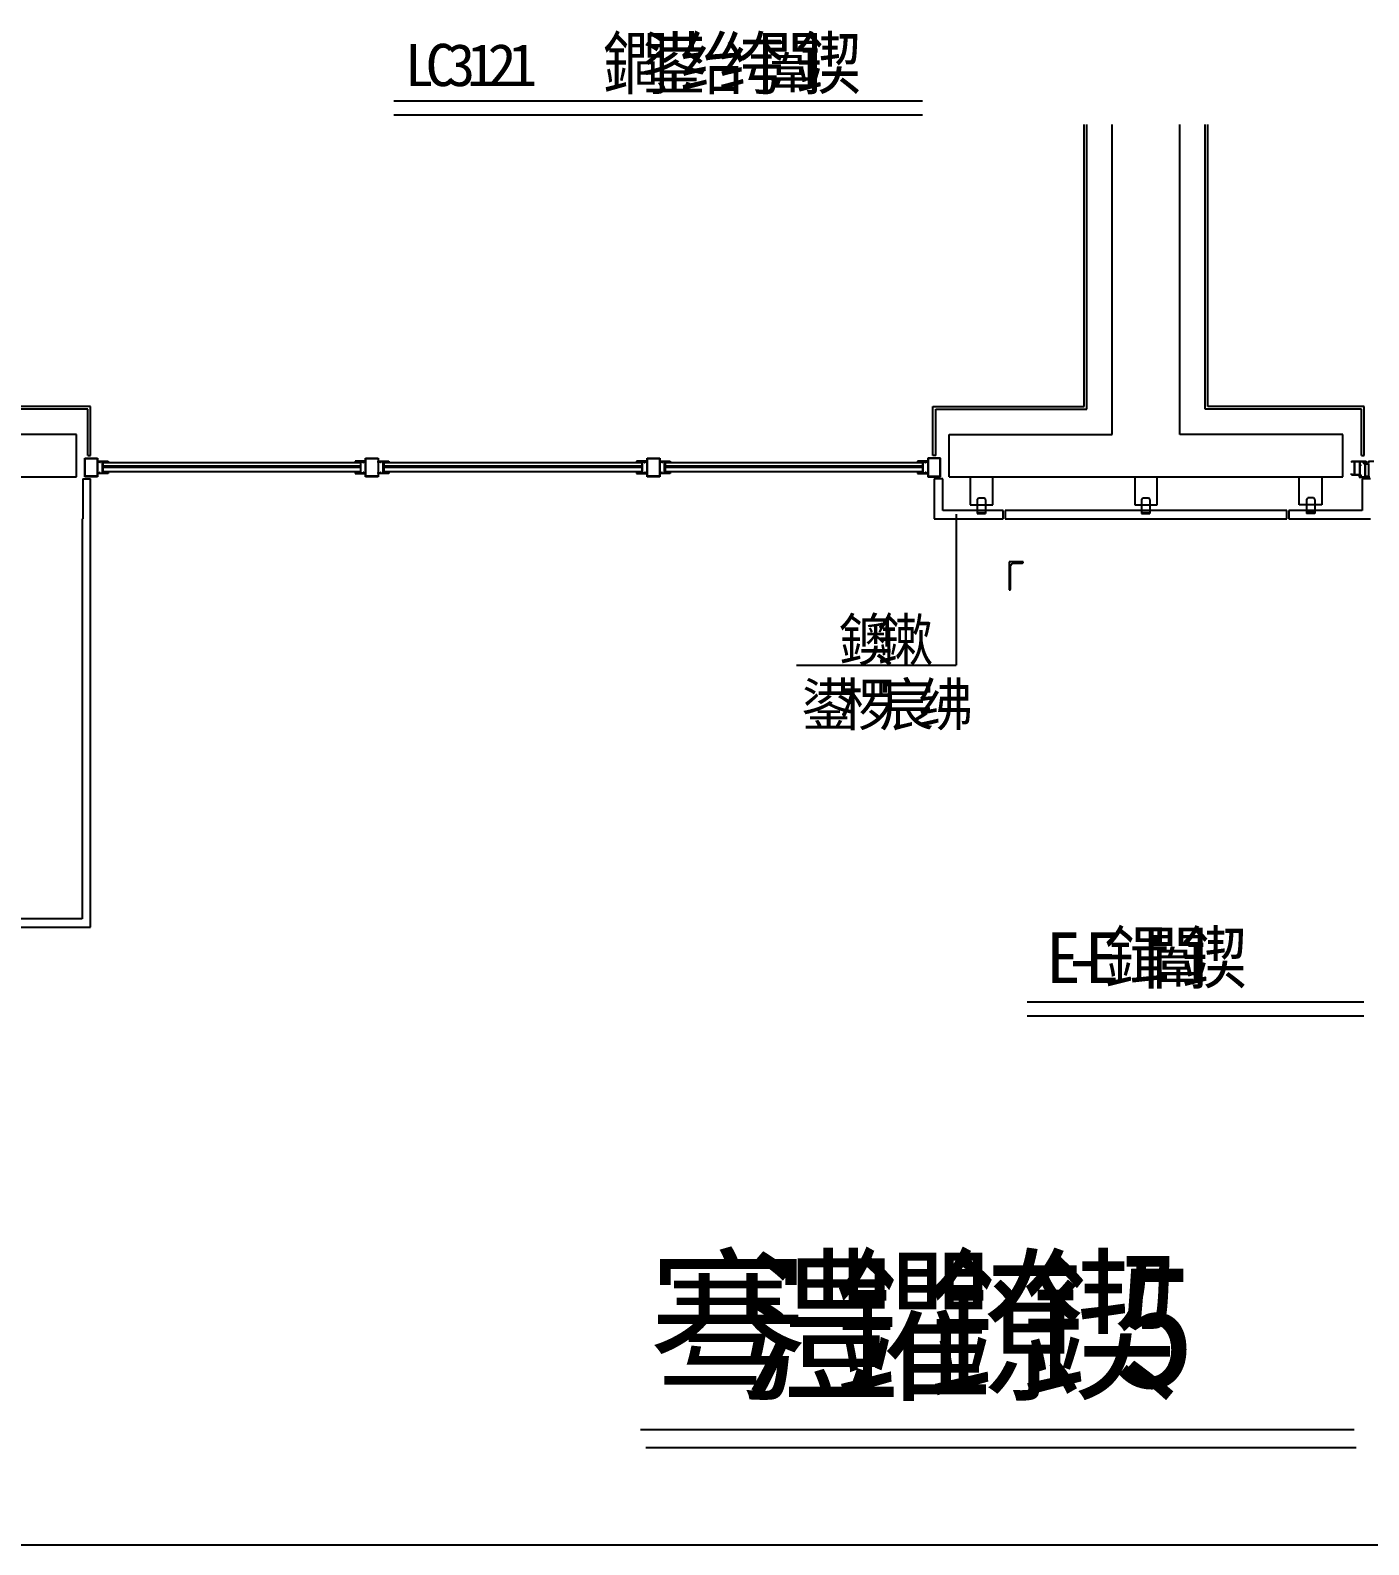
# Model space of a CAD drawing. Header units: metres. Extents: x 0 to 421, y 0 to 298.
# Drawn here: x 149.3 to 244.7, y 0 to 107.9 of the extents above; entities that cross this region are included whole.
import ezdxf

# ---------------------------------------------------------------- set-up
doc = ezdxf.new("R2010")
doc.units = ezdxf.units.M

msp = doc.modelspace()

# ---------------------------------------------------------------- linework, layer by layer
for p, q in [((175.21, 102.9), (212.9, 102.9)), ((175.21, 101.9), (212.9, 101.9)), ((224.43, 81.12), (224.43, 101.2)), ((224.63, 80.92), (224.63, 101.2)), ((226.44, 79.12), (226.44, 101.2)), ((231.26, 79.12), (231.26, 101.2)), ((233.06, 80.92), (233.06, 101.2)), ((233.26, 81.12), (233.26, 101.2)), ((153.59, 81.12), (122.53, 81.12)), ((153.59, 77.63), (153.59, 81.12)), ((213.65, 81.12), (224.43, 81.12)), ((213.65, 77.63), (213.65, 81.12)), ((244.4, 81.12), (233.26, 81.12)), ((244.4, 77.63), (244.4, 81.12)), ((153.39, 80.92), (122.73, 80.92)), ((153.39, 77.63), (153.39, 80.92)), ((213.85, 77.63), (213.85, 80.92)), ((213.85, 80.92), (224.63, 80.92)), ((244.2, 80.92), (233.06, 80.92)), ((244.2, 77.63), (244.2, 80.92)), ((152.59, 79.12), (136.54, 79.12)), ((152.59, 76.11), (152.59, 79.12)), ((214.8, 76.11), (214.8, 79.12)), ((214.8, 79.12), (226.44, 79.12)), ((242.89, 79.12), (231.26, 79.12)), ((242.89, 76.11), (242.89, 79.12)), ((153.19, 76.11), (153.19, 77.43)), ((153.19, 77.43), (154.1, 77.43)), ((153.22, 76.14), (153.22, 77.41)), ((153.22, 77.41), (154.07, 77.41)), ((153.39, 77.63), (153.59, 77.63)), ((154.07, 77.41), (154.07, 76.14)), ((154.1, 77.43), (154.1, 76.11)), ((154.1, 77.12), (154.1, 77.21)), ((154.1, 77.21), (154.84, 77.21)), ((154.15, 77.12), (154.1, 77.12)), ((154.13, 77.18), (154.28, 77.18)), ((154.28, 77.18), (154.13, 77.18)), ((154.13, 77.18), (154.13, 77.14)), ((154.13, 77.14), (154.16, 77.14)), ((154.16, 77.14), (154.15, 77.12)), ((154.26, 77.12), (154.25, 77.14)), ((154.25, 77.14), (154.28, 77.14)), ((154.31, 77.12), (154.26, 77.12)), ((154.28, 77.14), (154.28, 77.18)), ((154.31, 77.18), (154.31, 77.12)), ((154.44, 77.18), (154.31, 77.18)), ((154.31, 77.18), (154.31, 77.15)), ((154.44, 76.36), (154.44, 77.18)), ((154.82, 77.18), (154.48, 77.18)), ((154.48, 77.18), (154.48, 76.36)), ((172.83, 77.09), (154.48, 77.09)), ((172.83, 76.87), (154.48, 76.87)), ((172.83, 76.76), (154.48, 76.76)), ((154.82, 77.09), (154.82, 77.18)), ((154.84, 77.21), (154.84, 77.09)), ((173.21, 77.21), (172.47, 77.21)), ((172.47, 77.21), (172.47, 77.09)), ((172.49, 77.09), (172.49, 77.18)), ((172.49, 77.18), (172.83, 77.18)), ((172.83, 77.18), (172.83, 76.36)), ((172.87, 76.36), (172.87, 77.18)), ((172.87, 77.18), (173, 77.18)), ((173, 77.18), (173, 77.12)), ((173, 77.18), (173, 77.15)), ((173, 77.12), (173.05, 77.12)), ((173.03, 77.14), (173.03, 77.18)), ((173.18, 77.18), (173.03, 77.18)), ((173.03, 77.18), (173.18, 77.18)), ((173.06, 77.14), (173.03, 77.14)), ((173.05, 77.12), (173.06, 77.14)), ((173.18, 77.14), (173.15, 77.14)), ((173.15, 77.14), (173.16, 77.12)), ((173.16, 77.12), (173.21, 77.12)), ((173.18, 77.18), (173.18, 77.14)), ((173.21, 76.11), (173.21, 77.43)), ((173.21, 77.43), (174.11, 77.43)), ((173.21, 77.12), (173.21, 77.21)), ((173.23, 76.14), (173.23, 77.41)), ((173.23, 77.41), (174.09, 77.41)), ((174.09, 77.41), (174.09, 76.14)), ((174.11, 77.43), (174.11, 76.11)), ((174.11, 77.12), (174.11, 77.21)), ((174.11, 77.21), (174.86, 77.21)), ((174.16, 77.12), (174.11, 77.12)), ((174.14, 77.18), (174.29, 77.18)), ((174.29, 77.18), (174.14, 77.18)), ((174.14, 77.18), (174.14, 77.14)), ((174.14, 77.14), (174.17, 77.14)), ((174.17, 77.14), (174.16, 77.12)), ((174.27, 77.12), (174.26, 77.14)), ((174.26, 77.14), (174.29, 77.14)), ((174.32, 77.12), (174.27, 77.12)), ((174.29, 77.14), (174.29, 77.18)), ((174.46, 77.18), (174.32, 77.18)), ((174.32, 77.18), (174.32, 77.15)), ((174.32, 77.18), (174.32, 77.12)), ((174.46, 76.36), (174.46, 77.18)), ((174.84, 77.18), (174.5, 77.18)), ((174.5, 77.18), (174.5, 76.36)), ((192.9, 77.09), (174.5, 77.09)), ((192.9, 76.87), (174.5, 76.87)), ((192.9, 76.76), (174.5, 76.76)), ((174.84, 77.09), (174.84, 77.18)), ((174.86, 77.21), (174.86, 77.09)), ((193.28, 77.21), (192.53, 77.21)), ((192.53, 77.21), (192.53, 77.09)), ((192.55, 77.09), (192.55, 77.18)), ((192.55, 77.18), (192.9, 77.18)), ((192.9, 77.18), (192.9, 76.36)), ((192.94, 76.36), (192.94, 77.18)), ((192.94, 77.18), (193.07, 77.18)), ((193.07, 77.18), (193.07, 77.15)), ((193.07, 77.18), (193.07, 77.12)), ((193.07, 77.12), (193.12, 77.12)), ((193.25, 77.18), (193.1, 77.18)), ((193.1, 77.18), (193.25, 77.18)), ((193.1, 77.14), (193.1, 77.18)), ((193.13, 77.14), (193.1, 77.14)), ((193.12, 77.12), (193.13, 77.14)), ((193.25, 77.14), (193.22, 77.14)), ((193.22, 77.14), (193.23, 77.12)), ((193.23, 77.12), (193.28, 77.12)), ((193.25, 77.18), (193.25, 77.14)), ((193.28, 76.11), (193.28, 77.43)), ((193.28, 77.43), (194.18, 77.43)), ((193.28, 77.12), (193.28, 77.21)), ((193.3, 76.14), (193.3, 77.41)), ((193.3, 77.41), (194.16, 77.41)), ((194.16, 77.41), (194.16, 76.14)), ((194.18, 77.43), (194.18, 76.11)), ((194.18, 77.12), (194.18, 77.21)), ((194.18, 77.21), (194.92, 77.21)), ((194.23, 77.12), (194.18, 77.12)), ((194.21, 77.18), (194.36, 77.18)), ((194.36, 77.18), (194.21, 77.18)), ((194.21, 77.18), (194.21, 77.14)), ((194.21, 77.14), (194.24, 77.14)), ((194.24, 77.14), (194.23, 77.12)), ((194.34, 77.12), (194.33, 77.14)), ((194.33, 77.14), (194.36, 77.14)), ((194.39, 77.12), (194.34, 77.12)), ((194.36, 77.14), (194.36, 77.18)), ((194.39, 77.18), (194.39, 77.12)), ((194.52, 77.18), (194.39, 77.18)), ((194.39, 77.18), (194.39, 77.15)), ((194.52, 76.36), (194.52, 77.18)), ((194.9, 77.18), (194.56, 77.18)), ((194.56, 77.18), (194.56, 76.36)), ((212.91, 77.09), (194.56, 77.09)), ((212.91, 76.87), (194.56, 76.87)), ((212.91, 76.76), (194.56, 76.76)), ((194.9, 77.09), (194.9, 77.18)), ((194.92, 77.21), (194.92, 77.09)), ((213.3, 77.21), (212.55, 77.21)), ((212.55, 77.21), (212.55, 77.09)), ((212.57, 77.09), (212.57, 77.18)), ((212.57, 77.18), (212.91, 77.18)), ((212.91, 77.18), (212.91, 76.36)), ((212.95, 76.36), (212.95, 77.18)), ((212.95, 77.18), (213.08, 77.18)), ((213.08, 77.18), (213.08, 77.15)), ((213.08, 77.18), (213.08, 77.12)), ((213.08, 77.12), (213.13, 77.12)), ((213.26, 77.18), (213.11, 77.18)), ((213.11, 77.18), (213.26, 77.18)), ((213.11, 77.14), (213.11, 77.18)), ((213.14, 77.14), (213.11, 77.14)), ((213.13, 77.12), (213.14, 77.14)), ((213.26, 77.14), (213.23, 77.14)), ((213.23, 77.14), (213.24, 77.12)), ((213.24, 77.12), (213.3, 77.12)), ((213.26, 77.18), (213.26, 77.14)), ((214.2, 77.43), (213.3, 77.43)), ((213.3, 77.43), (213.3, 76.11)), ((213.3, 77.12), (213.3, 77.21)), ((214.17, 77.41), (213.32, 77.41)), ((213.32, 77.41), (213.32, 76.14)), ((213.85, 77.63), (213.65, 77.63)), ((214.17, 76.14), (214.17, 77.41)), ((214.2, 76.11), (214.2, 77.43)), ((243.5, 77.23), (243.5, 77.17)), ((243.5, 77.23), (244.54, 77.23)), ((243.5, 77.17), (243.53, 77.13)), ((243.53, 77.2), (243.68, 77.2)), ((243.53, 77.2), (243.53, 77.13)), ((243.68, 77.2), (243.68, 76.27)), ((243.71, 77.2), (244.07, 77.2)), ((243.71, 77.2), (243.71, 76.27)), ((244.07, 77.2), (244.07, 76.27)), ((244.1, 77.2), (244.1, 76.96)), ((244.1, 77.2), (244.32, 77.2)), ((244.1, 76.96), (244.16, 76.96)), ((244.1, 76.94), (244.13, 76.94)), ((244.1, 76.94), (244.1, 76.26)), ((244.13, 76.94), (244.13, 76.91)), ((244.13, 76.91), (244.16, 76.91)), ((244.16, 76.96), (244.16, 76.91)), ((244.2, 77.63), (244.4, 77.63)), ((244.32, 77.2), (244.32, 77.14)), ((244.32, 77.14), (244.36, 77.14)), ((244.34, 77.2), (244.34, 77.16)), ((244.34, 77.2), (244.52, 77.2)), ((244.34, 77.16), (244.37, 77.16)), ((244.37, 77.16), (244.36, 77.14)), ((244.38, 77.07), (244.38, 77.04)), ((244.38, 77.07), (244.71, 77.07)), ((244.38, 77.04), (244.44, 77.04)), ((244.44, 77.04), (244.44, 76.1)), ((244.47, 77.04), (244.71, 77.04)), ((244.47, 77.04), (244.47, 76.14)), ((244.49, 77.16), (244.52, 77.16)), ((244.49, 77.16), (244.5, 77.14)), ((244.5, 77.14), (244.54, 77.14)), ((244.52, 77.2), (244.52, 77.16)), ((244.54, 77.23), (244.54, 77.14)), ((244.71, 77.21), (244.71, 77.07)), ((244.71, 77.21), (245.08, 77.21)), ((244.71, 77.04), (244.71, 76.15)), ((148.58, 76.11), (152.59, 76.11)), ((153.04, 75.95), (153.04, 73.1)), ((153.04, 75.95), (153.59, 75.95)), ((154.1, 76.11), (153.19, 76.11)), ((154.07, 76.14), (153.22, 76.14)), ((153.59, 72.5), (153.59, 75.95)), ((154.1, 76.33), (154.1, 76.42)), ((154.84, 76.33), (154.1, 76.33)), ((154.16, 76.4), (154.13, 76.4)), ((154.13, 76.4), (154.13, 76.36)), ((154.13, 76.36), (154.26, 76.36)), ((154.26, 76.36), (154.13, 76.36)), ((154.15, 76.42), (154.16, 76.4)), ((154.23, 76.4), (154.24, 76.42)), ((154.26, 76.4), (154.23, 76.4)), ((154.24, 76.42), (154.29, 76.42)), ((154.26, 76.36), (154.26, 76.4)), ((154.29, 76.42), (154.29, 76.36)), ((154.29, 76.36), (154.44, 76.36)), ((172.83, 76.47), (154.48, 76.47)), ((154.48, 76.36), (154.82, 76.36)), ((154.82, 76.36), (154.82, 76.45)), ((154.82, 76.45), (154.84, 76.45)), ((154.84, 76.45), (154.84, 76.33)), ((172.49, 76.45), (172.47, 76.45)), ((172.47, 76.45), (172.47, 76.33)), ((172.47, 76.33), (173.21, 76.33)), ((172.49, 76.36), (172.49, 76.45)), ((172.83, 76.36), (172.49, 76.36)), ((173.02, 76.36), (172.87, 76.36)), ((173.07, 76.42), (173.02, 76.42)), ((173.02, 76.42), (173.02, 76.36)), ((173.05, 76.36), (173.05, 76.4)), ((173.05, 76.4), (173.08, 76.4)), ((173.18, 76.36), (173.05, 76.36)), ((173.05, 76.36), (173.18, 76.36)), ((173.08, 76.4), (173.07, 76.42)), ((173.16, 76.42), (173.15, 76.4)), ((173.15, 76.4), (173.18, 76.4)), ((173.18, 76.4), (173.18, 76.36)), ((173.21, 76.33), (173.21, 76.42)), ((174.11, 76.11), (173.21, 76.11)), ((174.09, 76.14), (173.23, 76.14)), ((174.11, 76.33), (174.11, 76.42)), ((174.86, 76.33), (174.11, 76.33)), ((174.17, 76.4), (174.14, 76.4)), ((174.14, 76.4), (174.14, 76.36)), ((174.14, 76.36), (174.27, 76.36)), ((174.27, 76.36), (174.14, 76.36)), ((174.16, 76.42), (174.17, 76.4)), ((174.24, 76.4), (174.25, 76.42)), ((174.27, 76.4), (174.24, 76.4)), ((174.25, 76.42), (174.31, 76.42)), ((174.27, 76.36), (174.27, 76.4)), ((174.31, 76.42), (174.31, 76.36)), ((174.31, 76.36), (174.46, 76.36)), ((192.9, 76.47), (174.5, 76.47)), ((174.5, 76.36), (174.84, 76.36)), ((174.84, 76.36), (174.84, 76.45)), ((174.84, 76.45), (174.86, 76.45)), ((174.86, 76.45), (174.86, 76.33)), ((192.55, 76.45), (192.53, 76.45)), ((192.53, 76.45), (192.53, 76.33)), ((192.53, 76.33), (193.28, 76.33)), ((192.55, 76.36), (192.55, 76.45)), ((192.9, 76.36), (192.55, 76.36)), ((193.09, 76.36), (192.94, 76.36)), ((193.14, 76.42), (193.09, 76.42)), ((193.09, 76.42), (193.09, 76.36)), ((193.12, 76.36), (193.12, 76.4)), ((193.12, 76.4), (193.15, 76.4)), ((193.25, 76.36), (193.12, 76.36)), ((193.12, 76.36), (193.25, 76.36)), ((193.15, 76.4), (193.14, 76.42)), ((193.23, 76.42), (193.22, 76.4)), ((193.22, 76.4), (193.25, 76.4)), ((193.25, 76.4), (193.25, 76.36)), ((193.28, 76.33), (193.28, 76.42)), ((194.18, 76.11), (193.28, 76.11)), ((194.16, 76.14), (193.3, 76.14)), ((194.18, 76.33), (194.18, 76.42)), ((194.92, 76.33), (194.18, 76.33)), ((194.24, 76.4), (194.21, 76.4)), ((194.21, 76.4), (194.21, 76.36)), ((194.21, 76.36), (194.34, 76.36)), ((194.34, 76.36), (194.21, 76.36)), ((194.23, 76.42), (194.24, 76.4)), ((194.31, 76.4), (194.32, 76.42)), ((194.34, 76.4), (194.31, 76.4)), ((194.32, 76.42), (194.37, 76.42)), ((194.34, 76.36), (194.34, 76.4)), ((194.37, 76.42), (194.37, 76.36)), ((194.37, 76.36), (194.52, 76.36)), ((212.91, 76.47), (194.56, 76.47)), ((194.56, 76.36), (194.9, 76.36)), ((194.9, 76.36), (194.9, 76.45)), ((194.9, 76.45), (194.92, 76.45)), ((194.92, 76.45), (194.92, 76.33)), ((212.57, 76.45), (212.55, 76.45)), ((212.55, 76.45), (212.55, 76.33)), ((212.55, 76.33), (213.3, 76.33)), ((212.57, 76.36), (212.57, 76.45)), ((212.91, 76.36), (212.57, 76.36)), ((213.1, 76.36), (212.95, 76.36)), ((213.15, 76.42), (213.1, 76.42)), ((213.1, 76.42), (213.1, 76.36)), ((213.13, 76.36), (213.13, 76.4)), ((213.13, 76.4), (213.16, 76.4)), ((213.26, 76.36), (213.13, 76.36)), ((213.13, 76.36), (213.26, 76.36)), ((213.16, 76.4), (213.15, 76.42)), ((213.24, 76.42), (213.23, 76.4)), ((213.23, 76.4), (213.26, 76.4)), ((213.26, 76.4), (213.26, 76.36)), ((213.3, 76.33), (213.3, 76.42)), ((213.3, 76.11), (214.2, 76.11)), ((213.32, 76.14), (214.17, 76.14)), ((214.35, 75.95), (213.75, 75.95)), ((213.75, 75.95), (213.75, 73.1)), ((214.35, 73.7), (214.35, 75.95)), ((214.8, 76.11), (242.89, 76.11)), ((216.32, 76.11), (216.32, 74.1)), ((217.93, 74.1), (217.93, 76.11)), ((228.04, 76.11), (228.04, 74.1)), ((229.65, 74.1), (229.65, 76.11)), ((239.77, 74.1), (239.77, 76.11)), ((241.37, 76.11), (241.37, 74.1)), ((243.5, 76.3), (243.53, 76.34)), ((243.5, 76.3), (243.5, 76.24)), ((243.5, 76.24), (243.5, 76.3)), ((243.5, 76.24), (244.17, 76.24)), ((243.53, 76.27), (243.53, 76.34)), ((243.53, 76.27), (243.68, 76.27)), ((243.71, 76.27), (244.07, 76.27)), ((244.04, 76.16), (244.04, 76.07)), ((244.04, 76.16), (244.08, 76.16)), ((244.04, 76.07), (244.47, 76.07)), ((244.07, 76.14), (244.09, 76.14)), ((244.07, 76.14), (244.07, 76.1)), ((244.07, 76.1), (244.15, 76.1)), ((244.09, 76.14), (244.08, 76.16)), ((244.1, 76.26), (244.12, 76.26)), ((244.14, 76.28), (244.12, 76.26)), ((244.13, 76.14), (244.14, 76.16)), ((244.13, 76.14), (244.15, 76.14)), ((244.17, 76.26), (244.14, 76.28)), ((244.14, 76.16), (244.18, 76.16)), ((244.15, 76.14), (244.15, 76.1)), ((244.17, 76.24), (244.17, 76.26)), ((244.18, 76.16), (244.18, 76.1)), ((244.18, 76.1), (244.44, 76.1)), ((244.86, 75.95), (244.26, 75.95)), ((244.26, 75.95), (244.26, 73.7)), ((244.47, 76.14), (244.7, 76.14)), ((244.47, 76.1), (244.47, 76.07)), ((244.48, 76.11), (244.81, 76.11)), ((216.8, 74.49), (216.9, 74.6)), ((216.8, 74.49), (216.8, 73.49)), ((216.9, 74.6), (217.3, 74.6)), ((217.4, 74.49), (217.3, 74.6)), ((217.4, 74.49), (217.4, 73.49)), ((228.53, 74.49), (228.63, 74.6)), ((228.53, 74.49), (228.53, 73.49)), ((228.63, 74.6), (229.03, 74.6)), ((229.13, 74.49), (229.03, 74.6)), ((229.13, 74.49), (229.13, 73.49)), ((240.29, 74.49), (240.39, 74.6)), ((240.29, 74.49), (240.29, 73.49)), ((240.79, 74.6), (240.39, 74.6)), ((240.89, 74.49), (240.79, 74.6)), ((240.89, 74.49), (240.89, 73.49)), ((218.65, 73.7), (214.35, 73.7)), ((215.3, 73.45), (215.3, 62.68)), ((216.32, 74.1), (217.93, 74.1)), ((216.8, 73.57), (217.11, 73.57)), ((216.8, 73.49), (217.09, 73.49)), ((217.09, 73.49), (217.09, 73.57)), ((217.11, 73.49), (217.11, 73.57)), ((217.11, 73.57), (217.4, 73.57)), ((217.11, 73.49), (217.4, 73.49)), ((218.65, 73.1), (218.65, 73.7)), ((218.81, 73.7), (218.81, 73.1)), ((238.88, 73.7), (218.81, 73.7)), ((228.04, 74.1), (229.65, 74.1)), ((228.53, 73.57), (228.84, 73.57)), ((228.53, 73.49), (228.82, 73.49)), ((228.82, 73.49), (228.82, 73.57)), ((228.84, 73.49), (228.84, 73.57)), ((228.84, 73.57), (229.13, 73.57)), ((228.84, 73.49), (229.13, 73.49)), ((238.88, 73.1), (238.88, 73.7)), ((244.26, 73.7), (239.04, 73.7)), ((239.04, 73.7), (239.04, 73.1)), ((241.37, 74.1), (239.77, 74.1)), ((240.58, 73.57), (240.29, 73.57)), ((240.58, 73.49), (240.29, 73.49)), ((240.58, 73.49), (240.58, 73.57)), ((240.89, 73.57), (240.58, 73.57)), ((240.6, 73.49), (240.6, 73.57)), ((240.89, 73.49), (240.6, 73.49)), ((153.04, 73.1), (152.99, 73.1)), ((152.99, 73.1), (152.99, 44.6)), ((153.59, 44), (153.59, 72.5)), ((153.59, 72.5), (153.59, 72.5)), ((213.75, 73.1), (218.65, 73.1)), ((218.81, 73.1), (238.88, 73.1)), ((239.04, 73.1), (244.86, 73.1)), ((220.08, 70.04), (219.08, 70.04)), ((219.08, 70.04), (219.08, 68.04)), ((219.18, 68.12), (219.18, 69.82)), ((219.3, 69.94), (220, 69.94)), ((220.08, 70.02), (220.08, 70.04)), ((219.08, 68.04), (219.1, 68.04)), ((219.1, 68.04), (219.1, 68.04)), ((203.93, 62.68), (215.3, 62.68)), ((152.99, 44.6), (123.13, 44.6)), ((122.53, 44), (153.59, 44)), ((220.37, 38.7), (244.38, 38.7)), ((220.37, 37.7), (244.38, 37.7)), ((192.81, 8.21), (243.68, 8.21)), ((193.19, 6.92), (243.83, 6.92)), ((0, 0), (421.42, 0))]:
    msp.add_line(p, q)
for points in [[(244.32, 77.14), (244.32, 77.14), (244.33, 77.13), (244.34, 77.12), (244.34, 77.11), (244.35, 77.1), (244.36, 77.09), (244.37, 77.09), (244.38, 77.08), (244.39, 77.08), (244.41, 77.07), (244.42, 77.07), (244.43, 77.07), (244.44, 77.07), (244.45, 77.07), (244.47, 77.08), (244.48, 77.08), (244.49, 77.09), (244.5, 77.09), (244.51, 77.1), (244.52, 77.11), (244.52, 77.12), (244.53, 77.13), (244.54, 77.14), (244.54, 77.14)], [(244.36, 77.2), (244.36, 77.2), (244.36, 77.2), (244.36, 77.2), (244.35, 77.2), (244.35, 77.2), (244.35, 77.19), (244.35, 77.19), (244.35, 77.19), (244.35, 77.19), (244.35, 77.19), (244.35, 77.19), (244.34, 77.18), (244.34, 77.18), (244.34, 77.18), (244.34, 77.18)], [(244.45, 77.13), (244.45, 77.13), (244.45, 77.13), (244.45, 77.13), (244.45, 77.14), (244.45, 77.14), (244.45, 77.14), (244.45, 77.14), (244.44, 77.14), (244.44, 77.15), (244.44, 77.15), (244.44, 77.15), (244.44, 77.15), (244.43, 77.15), (244.43, 77.15), (244.43, 77.15), (244.43, 77.15), (244.42, 77.15), (244.42, 77.15), (244.42, 77.15), (244.42, 77.15), (244.42, 77.15), (244.41, 77.15), (244.41, 77.15), (244.41, 77.14), (244.41, 77.14), (244.41, 77.14), (244.41, 77.14), (244.41, 77.14), (244.4, 77.13), (244.4, 77.13), (244.4, 77.13), (244.4, 77.13), (244.4, 77.13), (244.4, 77.12), (244.4, 77.12), (244.41, 77.12), (244.41, 77.12), (244.41, 77.11), (244.41, 77.11), (244.41, 77.11), (244.41, 77.11), (244.41, 77.11), (244.42, 77.11), (244.42, 77.11), (244.42, 77.11), (244.42, 77.1), (244.42, 77.1), (244.43, 77.1), (244.43, 77.1), (244.43, 77.1), (244.43, 77.11), (244.44, 77.11), (244.44, 77.11), (244.44, 77.11), (244.44, 77.11), (244.44, 77.11), (244.45, 77.11), (244.45, 77.11), (244.45, 77.12), (244.45, 77.12), (244.45, 77.12), (244.45, 77.12), (244.45, 77.13), (244.45, 77.13)], [(244.52, 77.18), (244.52, 77.19), (244.51, 77.19), (244.51, 77.19), (244.51, 77.19), (244.51, 77.19), (244.51, 77.19), (244.51, 77.2), (244.51, 77.2), (244.51, 77.2), (244.51, 77.2), (244.5, 77.2), (244.5, 77.2), (244.5, 77.2)], [(244.5, 77.2), (244.5, 77.2)], [(244.18, 76.16), (244.18, 76.17), (244.18, 76.17), (244.18, 76.18), (244.18, 76.19), (244.17, 76.19), (244.17, 76.2), (244.17, 76.2), (244.16, 76.21), (244.16, 76.22), (244.15, 76.22), (244.15, 76.22), (244.14, 76.23), (244.14, 76.23), (244.13, 76.23), (244.12, 76.23), (244.12, 76.24), (244.11, 76.24), (244.1, 76.24), (244.09, 76.23), (244.09, 76.23), (244.08, 76.23), (244.08, 76.23), (244.07, 76.22), (244.06, 76.22), (244.06, 76.22), (244.05, 76.21), (244.05, 76.2), (244.05, 76.2), (244.04, 76.19), (244.04, 76.19), (244.04, 76.18), (244.04, 76.17), (244.04, 76.17), (244.04, 76.16)], [(244.07, 76.12), (244.07, 76.12), (244.07, 76.11), (244.07, 76.11), (244.08, 76.11), (244.08, 76.11), (244.08, 76.1), (244.09, 76.1), (244.09, 76.1), (244.09, 76.1), (244.09, 76.1)], [(244.12, 76.19), (244.12, 76.19), (244.12, 76.19), (244.12, 76.19), (244.12, 76.2), (244.12, 76.2), (244.12, 76.2), (244.12, 76.2), (244.12, 76.2), (244.12, 76.2), (244.12, 76.2), (244.11, 76.2), (244.11, 76.21), (244.11, 76.21), (244.11, 76.21), (244.11, 76.21), (244.11, 76.21), (244.1, 76.21), (244.1, 76.21), (244.1, 76.21), (244.1, 76.21), (244.1, 76.2), (244.1, 76.2), (244.09, 76.2), (244.09, 76.2), (244.09, 76.2), (244.09, 76.2), (244.09, 76.2), (244.09, 76.2), (244.09, 76.19), (244.09, 76.19), (244.09, 76.19), (244.09, 76.19), (244.09, 76.19), (244.09, 76.19), (244.09, 76.18), (244.09, 76.18), (244.09, 76.18), (244.09, 76.18), (244.09, 76.18), (244.09, 76.18), (244.09, 76.18), (244.1, 76.18), (244.1, 76.17), (244.1, 76.17), (244.1, 76.17), (244.1, 76.17), (244.1, 76.17), (244.11, 76.17), (244.11, 76.17), (244.11, 76.17), (244.11, 76.17), (244.11, 76.17), (244.11, 76.17), (244.12, 76.18), (244.12, 76.18), (244.12, 76.18), (244.12, 76.18), (244.12, 76.18), (244.12, 76.18), (244.12, 76.18), (244.12, 76.18), (244.12, 76.19), (244.12, 76.19), (244.12, 76.19)], [(244.13, 76.1), (244.13, 76.1), (244.13, 76.1), (244.14, 76.1), (244.14, 76.1), (244.14, 76.1), (244.14, 76.1), (244.14, 76.1), (244.14, 76.11), (244.15, 76.11), (244.15, 76.11), (244.15, 76.11), (244.15, 76.11), (244.15, 76.12), (244.15, 76.12), (244.15, 76.12)], [(244.48, 76.11), (244.48, 76.11), (244.48, 76.11), (244.48, 76.11), (244.47, 76.11), (244.47, 76.11), (244.47, 76.11), (244.47, 76.11), (244.47, 76.1), (244.47, 76.1), (244.47, 76.1), (244.47, 76.1), (244.47, 76.1), (244.47, 76.1), (244.47, 76.1), (244.47, 76.1), (244.47, 76.1), (244.47, 76.1)], [(244.7, 76.14), (244.7, 76.14), (244.7, 76.14), (244.7, 76.14), (244.7, 76.14), (244.7, 76.14), (244.7, 76.14), (244.71, 76.14), (244.71, 76.14), (244.71, 76.14), (244.71, 76.14), (244.71, 76.14), (244.71, 76.14), (244.71, 76.14), (244.71, 76.15), (244.71, 76.15), (244.71, 76.15)], [(244.7, 76.14), (244.7, 76.14), (244.7, 76.14), (244.7, 76.14), (244.7, 76.14), (244.7, 76.14), (244.7, 76.14), (244.71, 76.14), (244.71, 76.14), (244.71, 76.14), (244.71, 76.14), (244.71, 76.14), (244.71, 76.14), (244.71, 76.14), (244.71, 76.15), (244.71, 76.15), (244.71, 76.15)], [(219.18, 69.82), (219.19, 69.82), (219.2, 69.82), (219.21, 69.83), (219.22, 69.83), (219.24, 69.84), (219.25, 69.84), (219.26, 69.85), (219.26, 69.86), (219.27, 69.87), (219.28, 69.88), (219.28, 69.89), (219.29, 69.9), (219.29, 69.91), (219.3, 69.92), (219.3, 69.93), (219.3, 69.94), (219.3, 69.94)], [(220, 69.94), (220.01, 69.94), (220.02, 69.94), (220.02, 69.95), (220.03, 69.95), (220.04, 69.95), (220.05, 69.96), (220.05, 69.96), (220.06, 69.97), (220.06, 69.97), (220.07, 69.98), (220.07, 69.98), (220.08, 69.99), (220.08, 70), (220.08, 70.01), (220.08, 70.01), (220.08, 70.02), (220.08, 70.02)], [(219.1, 68.04), (219.11, 68.04), (219.11, 68.04), (219.12, 68.04), (219.13, 68.04), (219.14, 68.05), (219.14, 68.05), (219.15, 68.05), (219.16, 68.06), (219.16, 68.07), (219.17, 68.07), (219.17, 68.08), (219.17, 68.09), (219.18, 68.09), (219.18, 68.1), (219.18, 68.11), (219.18, 68.12), (219.18, 68.12)]]:
    msp.add_lwpolyline(points)

# ---------------------------------------------------------------- texts
for s, height, p in [('鐧', 3.61, (190.12, 103.76)), ('L', 3.01, (176.02, 103.95)), ('C', 3.01, (177.49, 103.95)), ('3', 3.01, (178.97, 103.95)), ('1', 3.01, (180.44, 103.95)), ('2', 3.01, (181.91, 103.95)), ('1', 3.01, (183.38, 103.95)), ('鍙', 3.61, (192.86, 103.76)), ('绐', 3.61, (195.61, 103.76)), ('绔', 3.61, (198.36, 103.76)), ('闈', 3.61, (201.11, 103.76)), ('鍥', 3.61, (203.86, 103.76)), ('鐭', 3.01, (206.92, 62.98)), ('鏉', 3.01, (209.7, 62.98)), ('鍙', 3.01, (204.26, 58.37)), ('椤', 3.01, (207.04, 58.37)), ('宸', 3.01, (209.82, 58.37)), ('绋', 3.01, (212.6, 58.37)), ('E', 3.61, (221.74, 40.02)), ('E', 3.61, (224.49, 40.02)), ('鍓', 3.61, (225.86, 40.02)), ('闈', 3.61, (228.61, 40.02)), ('鍥', 3.61, (231.36, 40.02)), ('-', 3.61, (223.11, 40.02)), ('骞', 8.71, (193.38, 11.2)), ('澧', 8.71, (200, 11.2)), ('鑺', 8.71, (206.63, 11.2)), ('鐐', 8.71, (213.26, 11.2)), ('鍥', 8.71, (219.89, 11.2)), ('5', 8.71, (226.52, 11.2))]:
    msp.add_text(s, height=height).set_placement(p)

doc.saveas('drawing.dxf')
